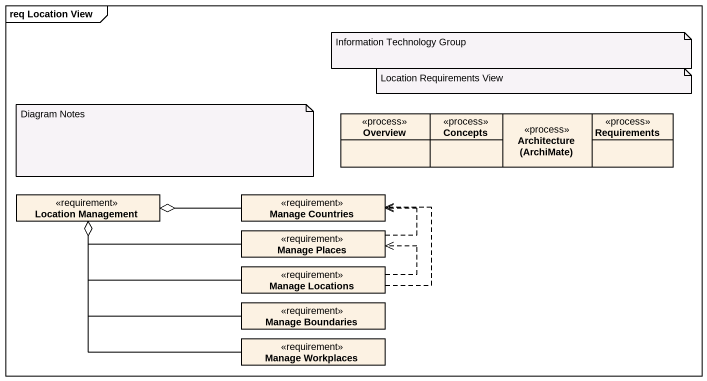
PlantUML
@startuml
mainframe req Location View
hide circle
hide empty members
class Overview <<process>>
class Concepts <<process>>
class "Architecture (ArchiMate)" as Architecture_ArchiMate <<process>>
class Requirements <<process>>
class "Location Management" as Location_Management <<requirement>>
class "Manage Countries" as Manage_Countries <<requirement>>
class "Manage Places" as Manage_Places <<requirement>>
class "Manage Locations" as Manage_Locations <<requirement>>
class "Manage Boundaries" as Manage_Boundaries <<requirement>>
class "Manage Workplaces" as Manage_Workplaces <<requirement>>
Manage_Countries -left-o Location_Management
Manage_Places -left-o Location_Management
Manage_Places .up.> Manage_Countries
Manage_Locations -left-o Location_Management
Manage_Locations .up.> Manage_Countries
Manage_Locations .up.> Manage_Places
Manage_Boundaries -left-o Location_Management
Manage_Workplaces -up-o Location_Management
note as N1
  Information Technology Group
end note
note as N2
  Location Requirements View
end note
note as N3
  Diagram Notes
end note
@enduml
